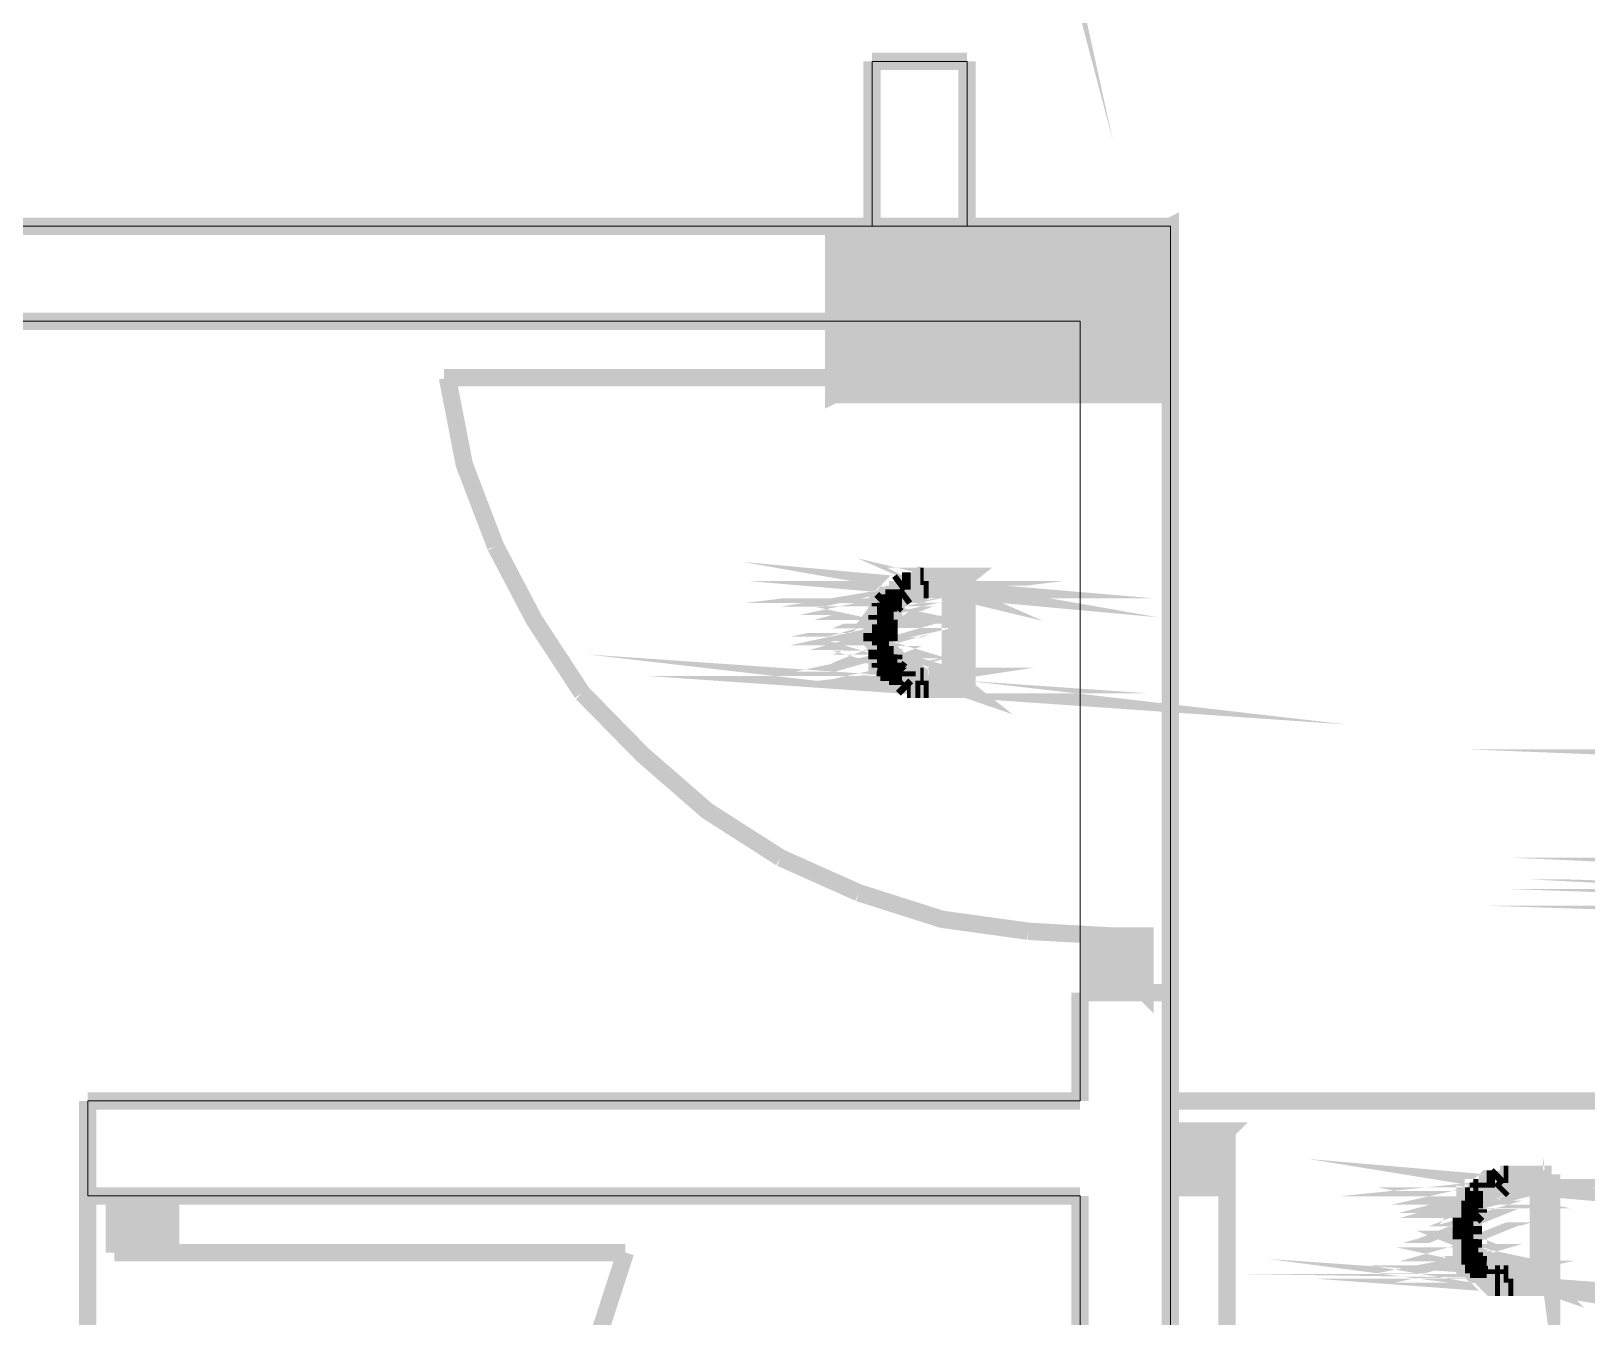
# Model space of a CAD drawing. Header units: inches. Extents: x -524 to 1067, y -71 to 1110.
# Drawn here: x 576.7 to 660, y 152.6 to 221.4 of the extents above; entities that cross this region are included whole.
import ezdxf

# ---------------------------------------------------------------- set-up
doc = ezdxf.new("R2010")
doc.units = ezdxf.units.IN
doc.header["$MEASUREMENT"] = 0
doc.layers.add('H', color=7, linetype='Continuous')
doc.layers.add('P', color=7, linetype='Continuous')
doc.layers.add('wall', color=16, linetype='Continuous', lineweight=20)

msp = doc.modelspace()

# ---------------------------------------------------------------- hatches: boundary and pattern name
at = {"layer": 'H', "linetype": 'Continuous'}
for points in [[(619.6505919015549, 201.9631974014401), (619.6505919015549, 210.9746471466925), (637.74283831193, 210.9746471466925), (637.74283831193, 201.9631974014401), (619.6505919015549, 201.9631974014401)], [(633.2973357644541, 202.864707359754), (633.2973357644541, 205.8904229688324), (636.3230513735325, 205.8904229688324), (636.3230513735325, 202.864707359754), (633.2973357644541, 202.864707359754)], [(622.4171690205912, 191.2764720656365), (624.5450245092436, 191.5319607177902), (624.2858860192018, 191.2764720656365), (622.4171690205912, 191.2764720656365)], [(622.4171690205912, 191.2764720656365), (622.676307510633, 191.5319607177902), (624.5450245092436, 191.5319607177902), (622.4171690205912, 191.2764720656365)], [(622.676307510633, 191.5319607177902), (622.8697489186923, 191.7254021258495), (625.8954645277704, 191.5319607177902), (622.676307510633, 191.5319607177902)], [(625.8954645277704, 191.5319607177902), (622.8697489186923, 191.7254021258495), (623.128887408734, 191.7254021258495), (625.8954645277704, 191.5319607177902)], [(625.8954645277704, 191.5319607177902), (623.128887408734, 191.7254021258495), (623.3843760608877, 191.9845406158912), (625.8954645277704, 191.5319607177902)], [(625.8954645277704, 191.5319607177902), (623.3843760608877, 191.9845406158912), (623.5778174689469, 191.9845406158912), (625.8954645277704, 191.5319607177902)], [(625.8954645277704, 191.5319607177902), (623.5778174689469, 191.9845406158912), (624.0267475291603, 191.9845406158912), (625.8954645277704, 191.5319607177902)], [(625.8954645277704, 191.5319607177902), (624.0267475291603, 191.9845406158912), (624.2858860192018, 192.240029268045), (625.8954645277704, 191.5319607177902)], [(625.8954645277704, 191.5319607177902), (624.2858860192018, 192.240029268045), (624.5450245092436, 192.240029268045), (625.8954645277704, 191.5319607177902)], [(625.8954645277704, 191.5319607177902), (624.5450245092436, 192.240029268045), (626.8626715680671, 192.240029268045), (626.8626715680671, 186.1885980498884), (625.8954645277704, 191.5319607177902)], [(626.8626715680671, 186.1885980498884), (625.8954645277704, 186.8966666001431), (625.8954645277704, 191.5319607177902), (626.8626715680671, 186.1885980498884)], [(622.1616803684376, 190.5647536774938), (622.1616803684376, 190.8238921675354), (623.3843760608877, 191.0830306575772), (622.8697489186923, 190.5647536774938), (622.8697489186923, 190.1158236172807), (622.676307510633, 190.1158236172807), (622.676307510633, 188.2471066186702), (622.8697489186923, 188.0573150484989), (622.8697489186923, 187.5390380684155), (621.9682389603784, 187.5390380684155), (621.9682389603784, 188.5062451087119), (621.7091004703368, 188.6996865167712), (621.7091004703368, 189.407755067026), (621.9682389603784, 189.6668935570676), (621.9682389603784, 190.3749621073224), (622.1616803684376, 190.5647536774938)], [(622.4171690205912, 191.0830306575772), (623.5121203869646, 191.2107749836539), (623.8369559589887, 191.2764720656365), (623.5121203869646, 191.2107749836539), (623.3843760608877, 191.0830306575772), (622.1616803684376, 190.8238921675354), (622.4171690205912, 191.0830306575772)], [(622.4171690205912, 191.0830306575772), (622.4171690205912, 191.2764720656365), (623.8369559589887, 191.2764720656365), (622.4171690205912, 191.0830306575772)], [(622.1616803684376, 187.3492464982441), (622.1616803684376, 187.5390380684155), (623.128887408734, 187.5390380684155), (623.128887408734, 187.3492464982441), (623.3843760608877, 187.0901080082025), (622.4171690205912, 186.8966666001431), (622.4171690205912, 187.0901080082025), (622.1616803684376, 187.3492464982441)], [(622.4171690205912, 186.8966666001431), (623.3843760608877, 187.0901080082025), (623.5778174689469, 187.0901080082025), (623.5778174689469, 186.8966666001431), (622.4171690205912, 186.8966666001431)], [(622.676307510633, 186.6411779479894), (624.5450245092436, 186.8966666001431), (624.7348160794147, 186.8966666001431), (622.676307510633, 186.6411779479894)], [(622.676307510633, 186.6411779479894), (624.0267475291603, 186.8966666001431), (624.5450245092436, 186.8966666001431), (622.676307510633, 186.6411779479894)], [(622.676307510633, 186.6411779479894), (622.676307510633, 186.8966666001431), (624.0267475291603, 186.8966666001431), (622.676307510633, 186.6411779479894)], [(626.8626715680671, 186.1885980498884), (622.676307510633, 186.6411779479894), (624.7348160794147, 186.8966666001431), (626.8626715680671, 186.1885980498884)], [(626.8626715680671, 186.1885980498884), (622.676307510633, 186.6411779479894), (622.8697489186923, 186.6411779479894), (626.8626715680671, 186.1885980498884)], [(626.8626715680671, 186.1885980498884), (623.128887408734, 186.4477365399301), (622.8697489186923, 186.6411779479894), (626.8626715680671, 186.1885980498884)], [(626.8626715680671, 186.1885980498884), (624.7348160794147, 186.8966666001431), (625.8954645277704, 186.8966666001431), (626.8626715680671, 186.1885980498884)], [(623.5778174689469, 186.1885980498884), (623.3843760608877, 186.3820394579477), (623.128887408734, 186.4477365399301), (623.3843760608877, 186.4477365399301), (626.8626715680671, 186.1885980498884), (623.5778174689469, 186.1885980498884)], [(633.2973357644541, 169.9650686381237), (633.2973357644541, 172.990784247202), (636.3230513735325, 172.990784247202), (636.3230513735325, 169.9650686381237), (633.2973357644541, 169.9650686381237)], [(637.74283831193, 159.5374817923617), (637.74283831193, 162.56319740144), (640.7685539210083, 162.56319740144), (640.7685539210083, 159.5374817923617), (637.74283831193, 159.5374817923617)], [(657.441013392986, 159.5374817923617), (654.4152977839076, 159.7272733625331), (654.6744362739494, 159.9864118525748), (657.441013392986, 159.5374817923617)], [(657.441013392986, 159.5374817923617), (654.6744362739494, 159.9864118525748), (654.8642278441207, 159.9864118525748), (657.441013392986, 159.5374817923617)], [(657.441013392986, 159.5374817923617), (654.8642278441207, 159.9864118525748), (655.1233663341625, 159.9864118525748), (655.3168077422217, 160.2455503426165), (657.441013392986, 159.5374817923617)], [(657.441013392986, 159.5374817923617), (655.3168077422217, 160.2455503426165), (655.5759462322635, 160.2455503426165), (657.441013392986, 159.5374817923617)], [(657.441013392986, 159.5374817923617), (655.5759462322635, 160.2455503426165), (656.0248762924766, 160.2455503426165), (657.441013392986, 159.5374817923617)], [(657.441013392986, 159.5374817923617), (656.0248762924766, 160.2455503426165), (658.1490819432408, 160.2455503426165), (658.1490819432408, 154.1941191244599), (657.441013392986, 159.5374817923617)], [(581.1521018598687, 156.0591862851825), (581.1521018598687, 159.0849018942608), (584.1778174689471, 159.0849018942608), (584.1778174689471, 156.0591862851825), (581.1521018598687, 156.0591862851825)], [(653.4480907436114, 158.5702747520653), (653.4480907436114, 159.0849018942608), (654.6744362739494, 159.0849018942608), (654.156159293866, 158.5702747520653), (654.156159293866, 158.1176948539643), (653.9663677236947, 157.927903283793), (653.9663677236947, 156.3183247752241), (654.156159293866, 156.3183247752241), (654.156159293866, 155.6102562249695), (653.4480907436114, 155.6102562249695), (653.4480907436114, 155.8000477951408), (653.2582991734398, 155.8000477951408), (653.2582991734398, 158.376833344006), (653.4480907436114, 158.5702747520653)], [(653.7072292336529, 159.0849018942608), (653.7072292336529, 159.2783433023201), (654.8642278441207, 159.2783433023201), (654.6744362739494, 159.0849018942608), (653.7072292336529, 159.0849018942608)], [(653.9663677236947, 159.2783433023201), (655.5759462322635, 159.5374817923617), (655.3168077422217, 159.2783433023201), (653.9663677236947, 159.2783433023201)], [(653.9663677236947, 159.2783433023201), (655.5759462322635, 159.5374817923617), (655.7657378024348, 159.5374817923617), (653.9663677236947, 159.2783433023201)], [(653.9663677236947, 159.2783433023201), (653.9663677236947, 159.5374817923617), (655.7657378024348, 159.5374817923617), (653.9663677236947, 159.2783433023201)], [(654.156159293866, 159.5374817923617), (654.156159293866, 159.7272733625331), (657.441013392986, 159.5374817923617), (654.156159293866, 159.5374817923617)], [(657.441013392986, 159.5374817923617), (654.156159293866, 159.7272733625331), (654.4152977839076, 159.7272733625331), (657.441013392986, 159.5374817923617)], [(658.1490819432408, 154.1941191244599), (657.441013392986, 154.9021876747147), (657.441013392986, 159.5374817923617), (658.1490819432408, 154.1941191244599)], [(653.4480907436114, 155.3511177349277), (653.4480907436114, 155.6102562249695), (654.4152977839076, 155.6102562249695), (654.4152977839076, 155.3511177349277), (654.6744362739494, 155.3511177349277), (653.7072292336529, 155.091979244886), (653.4480907436114, 155.3511177349277)], [(653.7072292336529, 155.091979244886), (654.6744362739494, 155.3511177349277), (654.6744362739494, 155.091979244886), (653.7072292336529, 155.091979244886)], [(653.9663677236947, 154.9021876747147), (653.7072292336529, 155.091979244886), (655.1233663341625, 155.091979244886), (655.1233663341625, 154.9021876747147), (653.9663677236947, 154.9021876747147)], [(658.1490819432408, 154.1941191244599), (654.156159293866, 154.643049184673), (653.9663677236947, 154.9021876747147), (658.1490819432408, 154.1941191244599)], [(658.1490819432408, 154.1941191244599), (653.9663677236947, 154.9021876747147), (656.0248762924766, 154.9021876747147), (658.1490819432408, 154.1941191244599)], [(658.1490819432408, 154.1941191244599), (656.0248762924766, 154.9021876747147), (657.441013392986, 154.9021876747147), (658.1490819432408, 154.1941191244599)], [(658.1490819432408, 154.1941191244599), (654.4152977839076, 154.4496077766136), (654.156159293866, 154.643049184673), (658.1490819432408, 154.1941191244599)], [(654.8642278441207, 154.1941191244599), (654.6744362739494, 154.3839106946313), (654.4152977839076, 154.4496077766136), (654.6744362739494, 154.4496077766136), (658.1490819432408, 154.1941191244599), (654.8642278441207, 154.1941191244599)]]:
    msp.add_hatch(color=256, dxfattribs=at).paths.add_polyline_path(points)

# ---------------------------------------------------------------- linework, layer by layer
at = {"layer": 'P', "const_width": 0.927058823529412}
for points in [[(629.1146215449082, 238.1440403843026), (629.3701101970619, 237.1768333440061), (629.1146215449082, 238.3374817923618)], [(621.7091004703368, 219.7963053217736), (626.7969744860845, 219.7963053217736)], [(621.7091004703368, 219.7963053217736), (621.7091004703368, 210.9746471466925)], [(626.7969744860845, 219.7963053217736), (626.7969744860845, 210.9746471466925)], [(619.6505919015549, 201.9631974014401), (637.6771412299477, 210.9746471466925), (637.6771412299477, 201.9631974014401)], [(444.8598554494934, 210.9746471466925), (621.7091004703368, 210.9746471466925)], [(619.6505919015549, 210.9746471466925), (619.6505919015549, 201.9631974014401), (637.6771412299477, 210.9746471466925)], [(637.6771412299477, 210.9746471466925), (619.6505919015549, 210.9746471466925)], [(626.7969744860845, 210.9746471466925), (637.6771412299477, 210.9746471466925)], [(637.6771412299477, 210.9746471466925), (637.6771412299477, 94.19078424720196)], [(550.7635516051212, 205.8904229688324), (637.6771412299477, 205.8904229688324)], [(637.6771412299477, 205.8904229688324), (622.6106104286505, 205.8904229688324)], [(636.3230513735325, 205.8904229688324), (633.2973357644541, 205.8904229688324)], [(633.2973357644541, 205.8904229688324), (636.3230513735325, 202.8647073597541), (636.3230513735325, 205.8904229688324)], [(633.2973357644541, 205.8904229688324), (636.3230513735325, 202.8647073597541)], [(633.2973357644541, 202.8647073597541), (633.2973357644541, 205.8904229688324)], [(634.6514256208691, 202.8647073597541), (598.791768372143, 202.8647073597541)], [(598.9852097802025, 202.8647073597541), (599.8867197385161, 198.229413242107), (601.5583454911796, 193.8496077766137)], [(636.3230513735325, 202.8647073597541), (633.2973357644541, 202.8647073597541)], [(637.6771412299477, 201.9631974014401), (619.6505919015549, 201.9631974014401)], [(601.5583454911796, 193.8496077766137), (603.6205038978494, 189.9223822092214), (606.1936396088265, 185.9951566418291)], [(624.2858860192018, 192.240029268045), (624.0267475291603, 191.9845406158912), (625.8954645277704, 191.5319607177902), (624.2858860192018, 192.240029268045)], [(623.0631903267517, 191.7910992078319), (625.8954645277704, 191.5319607177902), (623.3186789789054, 191.9845406158912)], [(623.3186789789054, 191.9845406158912), (623.0631903267517, 191.7910992078319)], [(623.3186789789054, 191.9845406158912), (625.8954645277704, 191.5319607177902)], [(623.5778174689469, 191.9845406158912), (623.3186789789054, 191.9845406158912)], [(625.8954645277704, 191.5319607177902), (623.5778174689469, 191.9845406158912)], [(625.8954645277704, 191.5319607177902), (623.5778174689469, 191.9845406158912)], [(623.5778174689469, 191.9845406158912), (623.5778174689469, 191.9845406158912)], [(623.5778174689469, 191.9845406158912), (625.8954645277704, 191.5319607177902)], [(623.5778174689469, 191.9845406158912), (625.8954645277704, 191.5319607177902), (623.7712588770062, 191.9845406158912)], [(623.7712588770062, 191.9845406158912), (623.5778174689469, 191.9845406158912)], [(625.8954645277704, 191.5319607177902), (623.7712588770062, 191.9845406158912)], [(623.7712588770062, 191.9845406158912), (624.0267475291603, 191.9845406158912), (625.8954645277704, 191.5319607177902)], [(624.0267475291603, 191.9845406158912), (625.8954645277704, 191.5319607177902), (624.0267475291603, 191.9845406158912), (624.0267475291603, 191.9845406158912)], [(624.2858860192018, 192.240029268045), (625.8954645277704, 191.5319607177902)], [(624.4793274272611, 192.240029268045), (624.2858860192018, 192.240029268045)], [(625.8954645277704, 191.5319607177902), (624.4793274272611, 192.240029268045)], [(625.8954645277704, 191.5319607177902), (624.4793274272611, 192.240029268045)], [(624.4793274272611, 192.240029268045), (624.4793274272611, 192.240029268045)], [(624.4793274272611, 192.240029268045), (625.8954645277704, 191.5319607177902)], [(624.4793274272611, 192.240029268045), (626.7969744860845, 192.240029268045), (625.8954645277704, 191.5319607177902), (624.4793274272611, 192.240029268045)], [(626.7969744860845, 192.240029268045), (625.8954645277704, 191.5319607177902), (626.7969744860845, 186.1885980498884)], [(626.7969744860845, 186.1885980498884), (626.7969744860845, 192.240029268045)], [(624.4793274272611, 191.5319607177902), (624.2858860192018, 191.2764720656365), (622.4171690205912, 191.2764720656365), (624.4793274272611, 191.5319607177902)], [(622.8697489186923, 191.7910992078319), (622.6106104286505, 191.5319607177902), (625.8954645277704, 191.5319607177902), (622.8697489186923, 191.7910992078319)], [(623.5778174689469, 191.2764720656365), (622.4171690205912, 191.0830306575772), (623.3186789789054, 191.0830306575772)], [(622.6106104286505, 191.5319607177902), (624.4793274272611, 191.5319607177902), (622.4171690205912, 191.2764720656365), (622.6106104286505, 191.5319607177902)], [(622.4171690205912, 191.0830306575772), (623.3186789789054, 191.0830306575772), (622.1616803684376, 190.8238921675354)], [(623.3186789789054, 191.0830306575772), (622.1616803684376, 190.8238921675354), (623.3186789789054, 191.0830306575772), (622.1616803684376, 190.8238921675354)], [(622.1616803684376, 190.8238921675354), (623.0631903267517, 190.8238921675354), (623.3186789789054, 191.0830306575772)], [(622.1616803684376, 190.8238921675354), (622.4171690205912, 191.0830306575772)], [(623.7712588770062, 191.2764720656365), (622.4171690205912, 191.0830306575772), (623.7712588770062, 191.2764720656365)], [(624.0267475291603, 191.2764720656365), (622.4171690205912, 191.2764720656365), (624.0267475291603, 191.2764720656365)], [(623.7712588770062, 191.2764720656365), (622.4171690205912, 191.2764720656365), (623.7712588770062, 191.2764720656365), (623.7712588770062, 191.2764720656365), (622.4171690205912, 191.2764720656365)], [(623.7712588770062, 191.2764720656365), (622.4171690205912, 191.0830306575772), (622.4171690205912, 191.2764720656365)], [(624.2858860192018, 191.2764720656365), (622.4171690205912, 191.2764720656365)], [(622.4171690205912, 191.2764720656365), (624.2858860192018, 191.2764720656365)], [(624.0267475291603, 191.2764720656365), (622.4171690205912, 191.2764720656365), (624.0267475291603, 191.2764720656365), (624.0267475291603, 191.2764720656365)], [(622.4171690205912, 191.0830306575772), (623.3186789789054, 191.0830306575772)], [(623.3186789789054, 191.0830306575772), (622.4171690205912, 191.0830306575772), (622.4171690205912, 191.0830306575772), (623.3186789789054, 191.0830306575772)], [(622.4171690205912, 191.0830306575772), (623.3186789789054, 191.0830306575772)], [(624.7348160794147, 191.5319607177902), (622.6106104286505, 191.5319607177902)], [(622.6106104286505, 191.5319607177902), (625.8954645277704, 191.5319607177902)], [(624.7348160794147, 191.5319607177902), (622.6106104286505, 191.5319607177902)], [(622.6106104286505, 191.5319607177902), (624.4793274272611, 191.5319607177902)], [(622.6106104286505, 191.5319607177902), (625.8954645277704, 191.5319607177902), (622.6106104286505, 191.5319607177902), (622.6106104286505, 191.5319607177902)], [(622.8697489186923, 191.7910992078319), (625.8954645277704, 191.5319607177902), (622.8697489186923, 191.7910992078319), (622.8697489186923, 191.7910992078319)], [(623.0631903267517, 191.7910992078319), (625.8954645277704, 191.5319607177902), (623.0631903267517, 191.7910992078319)], [(623.0631903267517, 191.7910992078319), (625.8954645277704, 191.5319607177902), (623.0631903267517, 191.7910992078319), (623.0631903267517, 191.7910992078319)], [(623.3186789789054, 191.0830306575772), (623.5778174689469, 191.2764720656365)], [(623.3186789789054, 191.0830306575772), (623.3186789789054, 191.0830306575772)], [(624.4793274272611, 191.5319607177902), (624.7348160794147, 191.5319607177902)], [(625.8954645277704, 191.5319607177902), (624.7348160794147, 191.5319607177902)], [(625.8954645277704, 191.5319607177902), (625.8954645277704, 186.8966666001431)], [(626.7969744860845, 186.1885980498884), (625.8954645277704, 191.5319607177902)], [(623.0631903267517, 190.8238921675354), (622.1616803684376, 190.6304507594761), (622.8697489186923, 190.6304507594761)], [(621.9682389603784, 190.3749621073224), (622.8697489186923, 190.1815206992631), (621.9682389603784, 190.1815206992631), (621.9682389603784, 190.3749621073224)], [(622.8697489186923, 190.6304507594761), (621.9682389603784, 190.3749621073224), (622.8697489186923, 190.3749621073224), (622.8697489186923, 190.6304507594761)], [(622.1616803684376, 190.6304507594761), (622.8697489186923, 190.6304507594761), (621.9682389603784, 190.3749621073224), (622.1616803684376, 190.6304507594761)], [(621.9682389603784, 190.3749621073224), (622.8697489186923, 190.3749621073224), (621.9682389603784, 190.3749621073224), (621.9682389603784, 190.3749621073224), (622.8697489186923, 190.3749621073224), (621.9682389603784, 190.3749621073224)], [(622.8697489186923, 190.3749621073224), (622.8697489186923, 190.3749621073224), (621.9682389603784, 190.3749621073224), (622.8697489186923, 190.3749621073224)], [(621.9682389603784, 190.3749621073224), (621.9682389603784, 190.3749621073224), (622.8697489186923, 190.3749621073224)], [(621.9682389603784, 190.3749621073224), (622.8697489186923, 190.1815206992631), (622.8697489186923, 190.3749621073224)], [(622.1616803684376, 190.8238921675354), (623.0631903267517, 190.8238921675354), (622.1616803684376, 190.8238921675354), (622.1616803684376, 190.8238921675354), (623.0631903267517, 190.8238921675354), (622.1616803684376, 190.8238921675354)], [(623.0631903267517, 190.8238921675354), (623.0631903267517, 190.8238921675354), (622.1616803684376, 190.8238921675354)], [(623.0631903267517, 190.8238921675354), (622.1616803684376, 190.6304507594761)], [(622.1616803684376, 190.6304507594761), (622.1616803684376, 190.8238921675354)], [(622.8697489186923, 190.6304507594761), (623.0631903267517, 190.8238921675354)], [(622.6106104286505, 189.6668935570676), (621.7091004703368, 189.4734521490083), (622.6106104286505, 189.4734521490083)], [(621.9682389603784, 189.6668935570676), (622.6106104286505, 189.6668935570676), (621.7091004703368, 189.4734521490083), (621.9682389603784, 189.6668935570676)], [(621.7091004703368, 189.4734521490083), (622.6106104286505, 189.4734521490083), (621.7091004703368, 189.2143136589667), (621.7091004703368, 189.4734521490083)], [(622.6106104286505, 190.1815206992631), (621.9682389603784, 189.9223822092214), (622.6106104286505, 189.9223822092214), (622.6106104286505, 190.1815206992631)], [(621.9682389603784, 190.1815206992631), (622.6106104286505, 190.1815206992631), (621.9682389603784, 189.9223822092214)], [(622.6106104286505, 189.4734521490083), (621.7091004703368, 189.2143136589667)], [(622.8697489186923, 190.1815206992631), (621.9682389603784, 190.1815206992631), (622.6106104286505, 190.1815206992631)], [(621.9682389603784, 189.9223822092214), (621.9682389603784, 190.1815206992631)], [(621.9682389603784, 189.9223822092214), (622.6106104286505, 189.9223822092214), (621.9682389603784, 189.9223822092214), (621.9682389603784, 189.9223822092214), (622.6106104286505, 189.9223822092214), (621.9682389603784, 189.9223822092214)], [(622.6106104286505, 189.9223822092214), (622.6106104286505, 189.9223822092214), (621.9682389603784, 189.9223822092214)], [(622.6106104286505, 189.9223822092214), (621.9682389603784, 189.6668935570676), (621.9682389603784, 189.9223822092214)], [(622.6106104286505, 189.9223822092214), (621.9682389603784, 189.6668935570676)], [(621.9682389603784, 189.6668935570676), (622.6106104286505, 189.6668935570676)], [(622.6106104286505, 190.1815206992631), (622.8697489186923, 190.1815206992631)], [(622.6106104286505, 189.6668935570676), (622.6106104286505, 189.9223822092214)], [(622.6106104286505, 189.4734521490083), (622.6106104286505, 189.6668935570676)], [(622.6106104286505, 189.2143136589667), (622.6106104286505, 189.4734521490083)], [(622.6106104286505, 189.2143136589667), (621.7091004703368, 189.0208722509074), (622.6106104286505, 189.0208722509074)], [(622.6106104286505, 189.0208722509074), (621.7091004703368, 188.7653835987536), (622.6106104286505, 188.7653835987536)], [(622.6106104286505, 188.7653835987536), (621.9682389603784, 188.5062451087119), (622.6106104286505, 188.5062451087119), (622.6106104286505, 188.7653835987536)], [(621.7091004703368, 188.7653835987536), (622.6106104286505, 188.7653835987536), (621.9682389603784, 188.5062451087119), (621.7091004703368, 188.7653835987536)], [(621.7091004703368, 189.2143136589667), (622.6106104286505, 189.2143136589667)], [(621.7091004703368, 189.2143136589667), (622.6106104286505, 189.2143136589667)], [(622.6106104286505, 189.2143136589667), (621.7091004703368, 189.0208722509074)], [(621.7091004703368, 189.0208722509074), (621.7091004703368, 189.2143136589667)], [(621.7091004703368, 189.0208722509074), (622.6106104286505, 189.0208722509074), (621.7091004703368, 189.0208722509074), (621.7091004703368, 189.0208722509074), (622.6106104286505, 189.0208722509074), (621.7091004703368, 189.0208722509074)], [(622.6106104286505, 189.0208722509074), (622.6106104286505, 189.0208722509074), (621.7091004703368, 189.0208722509074)], [(622.6106104286505, 189.0208722509074), (621.7091004703368, 188.7653835987536)], [(621.7091004703368, 188.7653835987536), (621.7091004703368, 189.0208722509074)], [(622.6106104286505, 189.0208722509074), (622.6106104286505, 189.2143136589667)], [(622.6106104286505, 188.7653835987536), (622.6106104286505, 189.0208722509074)], [(622.8697489186923, 187.7981765584571), (621.9682389603784, 187.6047351503978), (622.8697489186923, 187.6047351503978), (622.8697489186923, 187.7981765584571)], [(621.9682389603784, 188.5062451087119), (622.6106104286505, 188.3128037006526), (621.9682389603784, 188.3128037006526), (621.9682389603784, 188.5062451087119)], [(622.6106104286505, 188.3128037006526), (621.9682389603784, 188.0573150484989), (622.8697489186923, 188.0573150484989), (622.6106104286505, 188.3128037006526)], [(621.9682389603784, 188.0573150484989), (622.8697489186923, 187.7981765584571), (621.9682389603784, 187.7981765584571)], [(621.9682389603784, 188.5062451087119), (622.6106104286505, 188.5062451087119)], [(622.6106104286505, 188.5062451087119), (621.9682389603784, 188.5062451087119)], [(621.9682389603784, 188.5062451087119), (621.9682389603784, 188.5062451087119)], [(622.6106104286505, 188.5062451087119), (621.9682389603784, 188.5062451087119)], [(621.9682389603784, 188.5062451087119), (622.6106104286505, 188.3128037006526), (622.6106104286505, 188.5062451087119)], [(622.6106104286505, 188.3128037006526), (621.9682389603784, 188.3128037006526), (622.6106104286505, 188.3128037006526), (622.6106104286505, 188.3128037006526), (621.9682389603784, 188.3128037006526)], [(622.6106104286505, 188.3128037006526), (621.9682389603784, 188.0573150484989)], [(621.9682389603784, 188.0573150484989), (621.9682389603784, 188.3128037006526)], [(621.9682389603784, 188.0573150484989), (622.8697489186923, 188.0573150484989), (621.9682389603784, 188.0573150484989), (621.9682389603784, 188.0573150484989), (622.8697489186923, 188.0573150484989)], [(621.9682389603784, 188.0573150484989), (622.8697489186923, 187.7981765584571)], [(621.9682389603784, 187.7981765584571), (621.9682389603784, 188.0573150484989)], [(622.8697489186923, 187.7981765584571), (621.9682389603784, 187.7981765584571), (622.8697489186923, 187.7981765584571), (622.8697489186923, 187.7981765584571), (621.9682389603784, 187.7981765584571)], [(622.8697489186923, 187.7981765584571), (621.9682389603784, 187.6047351503978), (621.9682389603784, 187.7981765584571)], [(622.8697489186923, 187.7981765584571), (622.8697489186923, 188.0573150484989)], [(622.8697489186923, 186.6411779479894), (623.0631903267517, 186.4477365399301), (626.7969744860845, 186.1885980498884), (622.8697489186923, 186.6411779479894)], [(622.6106104286505, 186.6411779479894), (624.2858860192018, 186.8966666001431), (624.0267475291603, 186.8966666001431)], [(623.5778174689469, 187.1558050901848), (622.4171690205912, 186.8966666001431), (623.5778174689469, 186.8966666001431)], [(624.7348160794147, 186.8966666001431), (622.6106104286505, 186.6411779479894), (626.7969744860845, 186.1885980498884)], [(622.1616803684376, 187.6047351503978), (623.0631903267517, 187.6047351503978), (622.1616803684376, 187.3492464982441)], [(621.9682389603784, 187.6047351503978), (622.8697489186923, 187.6047351503978), (622.1616803684376, 187.6047351503978), (621.9682389603784, 187.6047351503978)], [(622.8697489186923, 187.6047351503978), (622.1616803684376, 187.6047351503978), (622.8697489186923, 187.6047351503978), (622.1616803684376, 187.6047351503978), (623.0631903267517, 187.6047351503978), (622.8697489186923, 187.6047351503978)], [(622.1616803684376, 187.3492464982441), (622.1616803684376, 187.6047351503978)], [(623.0631903267517, 187.6047351503978), (622.1616803684376, 187.3492464982441)], [(622.1616803684376, 187.3492464982441), (623.0631903267517, 187.3492464982441), (623.0631903267517, 187.6047351503978)], [(622.1616803684376, 187.3492464982441), (623.0631903267517, 187.3492464982441)], [(623.0631903267517, 187.3492464982441), (622.1616803684376, 187.3492464982441), (622.1616803684376, 187.3492464982441), (623.0631903267517, 187.3492464982441)], [(622.1616803684376, 187.3492464982441), (623.3186789789054, 187.1558050901848)], [(622.1616803684376, 187.3492464982441), (623.3186789789054, 187.1558050901848)], [(623.3186789789054, 187.1558050901848), (622.4171690205912, 187.1558050901848), (622.1616803684376, 187.3492464982441)], [(623.3186789789054, 187.1558050901848), (622.4171690205912, 186.8966666001431), (623.3186789789054, 187.1558050901848)], [(623.3186789789054, 187.1558050901848), (622.4171690205912, 187.1558050901848)], [(622.4171690205912, 187.1558050901848), (623.3186789789054, 187.1558050901848)], [(622.4171690205912, 187.1558050901848), (623.3186789789054, 187.1558050901848)], [(623.3186789789054, 187.1558050901848), (622.4171690205912, 186.8966666001431)], [(622.4171690205912, 186.8966666001431), (622.4171690205912, 187.1558050901848)], [(622.4171690205912, 186.8966666001431), (623.5778174689469, 186.8966666001431), (622.6106104286505, 186.8966666001431), (622.4171690205912, 186.8966666001431)], [(624.4793274272611, 186.8966666001431), (622.6106104286505, 186.6411779479894), (624.4793274272611, 186.8966666001431)], [(624.7348160794147, 186.8966666001431), (622.6106104286505, 186.6411779479894), (624.7348160794147, 186.8966666001431)], [(624.4793274272611, 186.8966666001431), (622.6106104286505, 186.6411779479894)], [(622.6106104286505, 186.6411779479894), (624.2858860192018, 186.8966666001431)], [(624.0267475291603, 186.8966666001431), (622.6106104286505, 186.6411779479894)], [(623.7712588770062, 186.8966666001431), (622.6106104286505, 186.8966666001431), (623.7712588770062, 186.8966666001431)], [(624.0267475291603, 186.8966666001431), (622.6106104286505, 186.8966666001431), (624.0267475291603, 186.8966666001431), (624.0267475291603, 186.8966666001431), (622.6106104286505, 186.8966666001431)], [(624.0267475291603, 186.8966666001431), (622.6106104286505, 186.6411779479894)], [(622.6106104286505, 186.6411779479894), (622.6106104286505, 186.8966666001431)], [(623.5778174689469, 186.8966666001431), (622.6106104286505, 186.8966666001431), (623.5778174689469, 186.8966666001431)], [(623.7712588770062, 186.8966666001431), (622.6106104286505, 186.8966666001431), (623.7712588770062, 186.8966666001431), (623.7712588770062, 186.8966666001431)], [(623.3186789789054, 187.1558050901848), (623.0631903267517, 187.3492464982441)], [(623.3186789789054, 187.1558050901848), (623.3186789789054, 187.1558050901848)], [(623.5778174689469, 186.8966666001431), (623.5778174689469, 187.1558050901848)], [(624.2858860192018, 186.8966666001431), (624.4793274272611, 186.8966666001431)], [(624.7348160794147, 186.8966666001431), (626.7969744860845, 186.1885980498884), (625.8954645277704, 186.8966666001431)], [(624.7348160794147, 186.8966666001431), (624.7348160794147, 186.8966666001431)], [(626.7969744860845, 186.1885980498884), (624.7348160794147, 186.8966666001431)], [(624.7348160794147, 186.8966666001431), (625.8954645277704, 186.8966666001431), (624.7348160794147, 186.8966666001431), (624.7348160794147, 186.8966666001431), (625.8954645277704, 186.8966666001431)], [(625.8954645277704, 186.8966666001431), (626.7969744860845, 186.1885980498884)], [(623.3186789789054, 186.4477365399301), (623.0631903267517, 186.4477365399301), (626.7969744860845, 186.1885980498884)], [(622.6106104286505, 186.6411779479894), (626.7969744860845, 186.1885980498884), (622.6106104286505, 186.6411779479894)], [(622.8697489186923, 186.6411779479894), (626.7969744860845, 186.1885980498884), (622.8697489186923, 186.6411779479894), (622.8697489186923, 186.6411779479894)], [(623.0631903267517, 186.4477365399301), (626.7969744860845, 186.1885980498884), (623.0631903267517, 186.4477365399301), (623.0631903267517, 186.4477365399301)], [(626.7969744860845, 186.1885980498884), (623.3186789789054, 186.4477365399301)], [(623.3186789789054, 186.4477365399301), (623.5778174689469, 186.1885980498884)], [(626.7969744860845, 186.1885980498884), (623.3186789789054, 186.4477365399301)], [(623.7712588770062, 186.1885980498884), (626.7969744860845, 186.1885980498884), (623.5778174689469, 186.1885980498884)], [(623.5778174689469, 186.1885980498884), (623.7712588770062, 186.1885980498884)], [(626.7969744860845, 186.1885980498884), (623.5778174689469, 186.1885980498884), (623.5778174689469, 186.1885980498884), (626.7969744860845, 186.1885980498884)], [(623.5778174689469, 186.1885980498884), (626.7969744860845, 186.1885980498884)], [(624.0267475291603, 186.1885980498884), (626.7969744860845, 186.1885980498884), (623.7712588770062, 186.1885980498884), (624.0267475291603, 186.1885980498884)], [(626.7969744860845, 186.1885980498884), (623.7712588770062, 186.1885980498884), (623.7712588770062, 186.1885980498884), (626.7969744860845, 186.1885980498884)], [(624.2858860192018, 186.1885980498884), (626.7969744860845, 186.1885980498884), (624.0267475291603, 186.1885980498884)], [(624.0267475291603, 186.1885980498884), (624.2858860192018, 186.1885980498884)], [(626.7969744860845, 186.1885980498884), (624.0267475291603, 186.1885980498884), (624.0267475291603, 186.1885980498884), (626.7969744860845, 186.1885980498884)], [(624.2858860192018, 186.1885980498884), (626.7969744860845, 186.1885980498884), (624.2858860192018, 186.1885980498884)], [(624.4793274272611, 186.1885980498884), (626.7969744860845, 186.1885980498884), (624.7348160794147, 186.1885980498884)], [(624.7348160794147, 186.1885980498884), (624.4793274272611, 186.1885980498884)], [(606.1936396088265, 185.9951566418291), (609.4127966259641, 182.7139523805971), (612.8910921331433, 179.6882367715188), (616.8183177005358, 177.177148304636)], [(682.675992550003, 182.5205109725378), (676.8836998218883, 182.5205109725378), (683.3877109381458, 182.261372482496)], [(616.8183177005358, 177.177148304636), (621.0010319200819, 175.3084313060255)], [(683.128572448104, 176.724568406535), (676.8836998218883, 176.724568406535), (682.675992550003, 176.4690797543812), (683.128572448104, 176.724568406535)], [(621.0010319200819, 175.3084313060255), (625.4465344675577, 173.892294205516), (630.0818285852047, 173.2499227372436)], [(678.2341398404153, 175.5675697960671), (675.0149828232777, 175.5675697960671), (680.1028568390259, 175.3084313060255)], [(681.7124353475945, 175.7610112041265), (687.7638665657512, 175.5675697960671), (681.9679239997486, 175.5675697960671)], [(675.4675627213787, 174.4069213477115), (683.3877109381458, 174.1514326955577), (675.4675627213787, 174.1514326955577)], [(688.023005055793, 175.0529426538718), (682.4205038978494, 175.0529426538718), (688.023005055793, 174.8595012458125), (688.023005055793, 175.0529426538718)], [(630.0818285852047, 173.2499227372436), (634.6514256208691, 172.990784247202)], [(636.3230513735325, 169.9650686381237), (633.2973357644541, 172.990784247202), (636.3230513735325, 172.990784247202), (636.3230513735325, 169.9650686381237)], [(636.3230513735325, 169.9650686381237), (633.2973357644541, 172.990784247202)], [(633.2973357644541, 172.990784247202), (633.2973357644541, 169.9650686381237)], [(632.8484057042413, 164.1727759100088), (632.8484057042413, 169.9650686381237)], [(632.8484057042413, 169.9650686381237), (637.6771412299477, 169.9650686381237)], [(633.2973357644541, 169.9650686381237), (636.3230513735325, 169.9650686381237)], [(632.8484057042413, 164.1727759100088), (579.7359647593594, 164.1727759100088)], [(579.7359647593594, 164.1727759100088), (579.7359647593594, 46.22826456216255)], [(637.6771412299477, 164.1727759100088), (757.7422083906702, 164.1727759100088)], [(637.6771412299477, 162.56319740144), (637.6771412299477, 159.5374817923617), (640.7028568390258, 162.56319740144), (637.6771412299477, 162.56319740144)], [(637.6771412299477, 159.5374817923617), (640.7028568390258, 162.56319740144)], [(640.7028568390258, 162.56319740144), (640.7028568390258, 159.5374817923617), (637.6771412299477, 159.5374817923617)], [(640.7028568390258, 161.2091075450251), (640.7028568390258, 125.2217059702219)], [(654.4152977839076, 159.7929704445156), (657.3753163110034, 159.5374817923617), (654.6087391919668, 159.9864118525749), (654.4152977839076, 159.7929704445156)], [(657.3753163110034, 159.5374817923617), (658.0833848612583, 154.1941191244599), (658.0833848612583, 160.2455503426165)], [(653.9006706417122, 159.5374817923617), (655.7657378024348, 159.5374817923617), (653.9006706417122, 159.3440403843024), (653.9006706417122, 159.5374817923617)], [(653.9006706417122, 159.3440403843024), (655.510249150281, 159.5374817923617)], [(653.9006706417122, 159.3440403843024), (655.510249150281, 159.5374817923617)], [(655.510249150281, 159.5374817923617), (653.9006706417122, 159.3440403843024)], [(655.7657378024348, 159.5374817923617), (653.9006706417122, 159.3440403843024), (655.7657378024348, 159.5374817923617)], [(657.3753163110034, 159.5374817923617), (656.0248762924766, 159.5374817923617), (653.9006706417122, 159.5374817923617)], [(653.9006706417122, 159.5374817923617), (657.3753163110034, 159.5374817923617)], [(656.0248762924766, 159.5374817923617), (653.9006706417122, 159.5374817923617)], [(653.9006706417122, 159.5374817923617), (655.7657378024348, 159.5374817923617), (656.0248762924766, 159.5374817923617)], [(653.9006706417122, 159.5374817923617), (657.3753163110034, 159.5374817923617)], [(654.156159293866, 159.5374817923617), (653.9006706417122, 159.5374817923617)], [(654.156159293866, 159.5374817923617), (654.156159293866, 159.7929704445156)], [(654.156159293866, 159.7929704445156), (657.3753163110034, 159.5374817923617)], [(654.156159293866, 159.7929704445156), (657.3753163110034, 159.5374817923617), (654.156159293866, 159.7929704445156)], [(654.156159293866, 159.7929704445156), (654.156159293866, 159.7929704445156)], [(657.3753163110034, 159.5374817923617), (654.156159293866, 159.5374817923617)], [(657.3753163110034, 159.5374817923617), (654.156159293866, 159.5374817923617)], [(654.4152977839076, 159.7929704445156), (657.3753163110034, 159.5374817923617), (654.4152977839076, 159.7929704445156)], [(657.3753163110034, 159.5374817923617), (654.6087391919668, 159.9864118525749), (654.6087391919668, 159.9864118525749), (657.3753163110034, 159.5374817923617)], [(654.6087391919668, 159.9864118525749), (657.3753163110034, 159.5374817923617)], [(654.8642278441207, 159.9864118525749), (654.6087391919668, 159.9864118525749)], [(657.3753163110034, 159.5374817923617), (654.8642278441207, 159.9864118525749)], [(657.3753163110034, 159.5374817923617), (654.8642278441207, 159.9864118525749)], [(654.8642278441207, 159.9864118525749), (654.8642278441207, 159.9864118525749)], [(654.8642278441207, 159.9864118525749), (657.3753163110034, 159.5374817923617)], [(654.8642278441207, 159.9864118525749), (657.3753163110034, 159.5374817923617), (655.05766925218, 159.9864118525749)], [(655.05766925218, 159.9864118525749), (654.8642278441207, 159.9864118525749)], [(655.05766925218, 159.9864118525749), (655.3168077422217, 160.2455503426165)], [(657.3753163110034, 159.5374817923617), (655.05766925218, 159.9864118525749)], [(655.3168077422217, 160.2455503426165), (657.3753163110034, 159.5374817923617)], [(655.3168077422217, 160.2455503426165), (657.3753163110034, 159.5374817923617)], [(657.3753163110034, 159.5374817923617), (655.510249150281, 160.2455503426165), (655.3168077422217, 160.2455503426165)], [(655.510249150281, 159.5374817923617), (655.3168077422217, 159.3440403843024)], [(657.3753163110034, 159.5374817923617), (655.510249150281, 160.2455503426165), (655.510249150281, 160.2455503426165), (657.3753163110034, 159.5374817923617)], [(655.510249150281, 160.2455503426165), (657.3753163110034, 159.5374817923617)], [(655.7657378024348, 160.2455503426165), (655.510249150281, 160.2455503426165)], [(655.510249150281, 159.5374817923617), (655.510249150281, 159.5374817923617)], [(657.3753163110034, 159.5374817923617), (655.7657378024348, 160.2455503426165)], [(657.3753163110034, 159.5374817923617), (655.7657378024348, 160.2455503426165)], [(655.7657378024348, 160.2455503426165), (656.0248762924766, 160.2455503426165), (657.3753163110034, 159.5374817923617)], [(656.0248762924766, 160.2455503426165), (658.0833848612583, 160.2455503426165)], [(657.3753163110034, 159.5374817923617), (656.0248762924766, 160.2455503426165)], [(658.0833848612583, 160.2455503426165), (657.3753163110034, 159.5374817923617)], [(658.0833848612583, 160.2455503426165), (657.3753163110034, 159.5374817923617)], [(657.3753163110034, 159.5374817923617), (657.3753163110034, 154.9021876747147)], [(658.0833848612583, 154.1941191244599), (657.3753163110034, 159.5374817923617)], [(632.8484057042413, 159.0849018942608), (579.7359647593594, 159.0849018942608)], [(579.7359647593594, 159.0849018942608), (585.7873959775159, 159.0849018942608)], [(584.1778174689471, 159.0849018942608), (581.1521018598687, 159.0849018942608)], [(581.1521018598687, 159.0849018942608), (584.1778174689471, 156.0591862851825)], [(581.1521018598687, 159.0849018942608), (584.1778174689471, 156.0591862851825), (581.1521018598687, 156.0591862851825)], [(581.1521018598687, 156.0591862851825), (581.1521018598687, 159.0849018942608)], [(584.1778174689471, 156.0591862851825), (584.1778174689471, 159.0849018942608)], [(632.8484057042413, 159.0849018942608), (632.8484057042413, 46.22826456216255)], [(654.6087391919668, 159.0849018942608), (653.4480907436114, 159.0849018942608), (654.4152977839076, 158.8914604862016), (654.6087391919668, 159.0849018942608)], [(654.8642278441207, 159.3440403843024), (653.7072292336529, 159.0849018942608), (654.6087391919668, 159.0849018942608), (654.8642278441207, 159.3440403843024)], [(653.4480907436114, 159.0849018942608), (654.4152977839076, 158.8914604862016), (653.4480907436114, 158.8914604862016), (653.4480907436114, 159.0849018942608)], [(654.4152977839076, 158.8914604862016), (653.4480907436114, 158.6359718340477), (654.156159293866, 158.6359718340477), (654.4152977839076, 158.8914604862016)], [(654.156159293866, 158.6359718340477), (653.2582991734398, 158.3768333440061), (654.156159293866, 158.3768333440061), (654.156159293866, 158.6359718340477)], [(654.156159293866, 158.6359718340477), (653.2582991734398, 158.3768333440061), (653.4480907436114, 158.6359718340477)], [(654.6087391919668, 159.0849018942608), (653.4480907436114, 159.0849018942608)], [(653.4480907436114, 159.0849018942608), (654.6087391919668, 159.0849018942608)], [(653.7072292336529, 159.0849018942608), (654.6087391919668, 159.0849018942608), (653.4480907436114, 159.0849018942608)], [(653.4480907436114, 159.0849018942608), (653.7072292336529, 159.0849018942608)], [(654.4152977839076, 158.8914604862016), (653.4480907436114, 158.8914604862016), (654.4152977839076, 158.8914604862016), (654.4152977839076, 158.8914604862016), (653.4480907436114, 158.8914604862016)], [(654.4152977839076, 158.8914604862016), (653.4480907436114, 158.6359718340477), (653.4480907436114, 158.8914604862016)], [(653.4480907436114, 158.6359718340477), (654.156159293866, 158.6359718340477), (653.4480907436114, 158.6359718340477), (653.4480907436114, 158.6359718340477), (654.156159293866, 158.6359718340477), (653.4480907436114, 158.6359718340477)], [(654.156159293866, 158.6359718340477), (654.156159293866, 158.6359718340477), (653.4480907436114, 158.6359718340477)], [(655.05766925218, 159.3440403843024), (653.7072292336529, 159.3440403843024), (655.05766925218, 159.3440403843024)], [(654.8642278441207, 159.3440403843024), (653.7072292336529, 159.3440403843024)], [(653.7072292336529, 159.3440403843024), (654.8642278441207, 159.3440403843024)], [(653.7072292336529, 159.3440403843024), (654.8642278441207, 159.3440403843024)], [(654.8642278441207, 159.3440403843024), (653.7072292336529, 159.0849018942608), (653.7072292336529, 159.3440403843024)], [(655.05766925218, 159.3440403843024), (653.7072292336529, 159.3440403843024), (653.9006706417122, 159.3440403843024)], [(655.3168077422217, 159.3440403843024), (653.9006706417122, 159.3440403843024), (655.3168077422217, 159.3440403843024)], [(655.05766925218, 159.3440403843024), (653.9006706417122, 159.3440403843024)], [(653.9006706417122, 159.3440403843024), (655.05766925218, 159.3440403843024)], [(653.9006706417122, 159.3440403843024), (655.05766925218, 159.3440403843024)], [(655.3168077422217, 159.3440403843024), (653.9006706417122, 159.3440403843024)], [(654.8642278441207, 159.3440403843024), (654.8642278441207, 159.3440403843024)], [(655.05766925218, 159.3440403843024), (655.05766925218, 159.3440403843024)], [(637.6771412299477, 158.1833919359468), (637.6771412299477, 153.0991677580867)], [(653.2582991734398, 157.927903283793), (653.9006706417122, 157.927903283793), (653.2582991734398, 157.6687647937512)], [(653.2582991734398, 158.3768333440061), (654.156159293866, 158.3768333440061)], [(654.156159293866, 158.3768333440061), (653.2582991734398, 158.3768333440061)], [(653.2582991734398, 158.3768333440061), (653.2582991734398, 158.3768333440061)], [(654.156159293866, 158.3768333440061), (653.2582991734398, 158.3768333440061)], [(653.2582991734398, 158.3768333440061), (654.156159293866, 158.3768333440061), (654.156159293866, 158.3768333440061), (653.2582991734398, 158.3768333440061)], [(654.156159293866, 158.3768333440061), (653.2582991734398, 158.1833919359468), (653.2582991734398, 158.3768333440061)], [(654.156159293866, 158.3768333440061), (653.2582991734398, 158.1833919359468)], [(653.2582991734398, 158.1833919359468), (654.156159293866, 158.1833919359468)], [(653.2582991734398, 158.1833919359468), (654.156159293866, 158.1833919359468)], [(654.156159293866, 158.1833919359468), (653.2582991734398, 157.927903283793), (653.2582991734398, 158.1833919359468)], [(654.156159293866, 158.1833919359468), (653.2582991734398, 157.927903283793)], [(653.2582991734398, 157.927903283793), (653.9006706417122, 157.927903283793)], [(653.2582991734398, 157.927903283793), (653.9006706417122, 157.927903283793)], [(653.9006706417122, 157.927903283793), (653.2582991734398, 157.927903283793), (653.2582991734398, 157.927903283793), (653.9006706417122, 157.927903283793)], [(653.2582991734398, 157.927903283793), (653.9006706417122, 157.927903283793)], [(653.2582991734398, 157.6687647937512), (653.2582991734398, 157.927903283793)], [(653.9006706417122, 157.927903283793), (653.2582991734398, 157.6687647937512)], [(653.2582991734398, 157.6687647937512), (653.9006706417122, 157.6687647937512), (653.9006706417122, 157.927903283793)], [(653.9006706417122, 157.927903283793), (654.156159293866, 158.1833919359468)], [(653.9006706417122, 157.927903283793), (653.9006706417122, 157.927903283793)], [(654.156159293866, 158.1833919359468), (654.156159293866, 158.3768333440061)], [(653.9006706417122, 157.2198347335382), (653.2582991734398, 157.0263933254789), (653.9006706417122, 157.0263933254789)], [(653.2582991734398, 157.2198347335382), (653.9006706417122, 157.2198347335382), (653.2582991734398, 157.0263933254789)], [(653.9006706417122, 157.475323385692), (653.2582991734398, 157.2198347335382), (653.9006706417122, 157.2198347335382)], [(653.2582991734398, 157.0263933254789), (653.9006706417122, 157.0263933254789), (653.2582991734398, 156.7672548354373)], [(653.2582991734398, 157.6687647937512), (653.9006706417122, 157.6687647937512)], [(653.9006706417122, 157.6687647937512), (653.2582991734398, 157.475323385692)], [(653.2582991734398, 157.475323385692), (653.2582991734398, 157.6687647937512)], [(653.9006706417122, 157.6687647937512), (653.2582991734398, 157.475323385692)], [(653.2582991734398, 157.475323385692), (653.9006706417122, 157.475323385692), (653.9006706417122, 157.6687647937512)], [(653.2582991734398, 157.475323385692), (653.9006706417122, 157.475323385692)], [(653.9006706417122, 157.475323385692), (653.2582991734398, 157.2198347335382)], [(653.2582991734398, 157.2198347335382), (653.2582991734398, 157.475323385692)], [(653.2582991734398, 157.2198347335382), (653.9006706417122, 157.2198347335382)], [(653.9006706417122, 157.2198347335382), (653.2582991734398, 157.2198347335382), (653.2582991734398, 157.2198347335382), (653.9006706417122, 157.2198347335382)], [(653.2582991734398, 157.2198347335382), (653.9006706417122, 157.2198347335382)], [(653.2582991734398, 157.0263933254789), (653.2582991734398, 157.2198347335382)], [(653.2582991734398, 156.7672548354373), (653.2582991734398, 157.0263933254789)], [(653.9006706417122, 157.0263933254789), (653.2582991734398, 156.7672548354373)], [(653.2582991734398, 156.7672548354373), (653.9006706417122, 156.7672548354373), (653.9006706417122, 157.0263933254789)], [(653.9006706417122, 157.2198347335382), (653.9006706417122, 157.475323385692)], [(653.9006706417122, 157.2198347335382), (653.9006706417122, 157.2198347335382)], [(653.9006706417122, 157.0263933254789), (653.9006706417122, 157.2198347335382)], [(654.156159293866, 156.3183247752241), (653.2582991734398, 156.0591862851825), (654.156159293866, 156.0591862851825), (654.156159293866, 156.3183247752241)], [(653.9006706417122, 156.7672548354373), (653.2582991734398, 156.7672548354373), (653.9006706417122, 156.5117661832835)], [(653.2582991734398, 156.7672548354373), (653.9006706417122, 156.7672548354373)], [(653.9006706417122, 156.7672548354373), (653.2582991734398, 156.7672548354373)], [(653.2582991734398, 156.7672548354373), (653.2582991734398, 156.7672548354373)], [(653.2582991734398, 156.7672548354373), (653.9006706417122, 156.5117661832835)], [(653.9006706417122, 156.5117661832835), (653.2582991734398, 156.5117661832835), (653.2582991734398, 156.7672548354373)], [(653.9006706417122, 156.5117661832835), (653.2582991734398, 156.5117661832835)], [(653.2582991734398, 156.5117661832835), (653.9006706417122, 156.3183247752241)], [(653.2582991734398, 156.5117661832835), (653.9006706417122, 156.3183247752241)], [(653.9006706417122, 156.3183247752241), (653.2582991734398, 156.3183247752241), (653.2582991734398, 156.5117661832835)], [(653.9006706417122, 156.3183247752241), (653.2582991734398, 156.3183247752241)], [(653.2582991734398, 156.3183247752241), (654.156159293866, 156.3183247752241)], [(653.2582991734398, 156.3183247752241), (654.156159293866, 156.3183247752241)], [(654.156159293866, 156.3183247752241), (653.2582991734398, 156.0591862851825), (653.2582991734398, 156.3183247752241)], [(653.9006706417122, 156.5117661832835), (653.9006706417122, 156.7672548354373)], [(653.9006706417122, 156.3183247752241), (653.9006706417122, 156.5117661832835)], [(654.156159293866, 156.3183247752241), (653.9006706417122, 156.3183247752241)], [(582.7616803684375, 156.0591862851825), (608.5112866676502, 156.0591862851825)], [(607.0951495671407, 151.6830306575771), (608.5112866676502, 156.0591862851825)], [(654.156159293866, 154.7087462666555), (654.4152977839076, 154.4496077766137), (658.0833848612583, 154.1941191244599), (654.156159293866, 154.7087462666555)], [(654.4152977839076, 155.6102562249695), (653.4480907436114, 155.4168148169101), (654.4152977839076, 155.4168148169101), (654.4152977839076, 155.6102562249695)], [(653.2582991734398, 156.0591862851825), (654.156159293866, 155.8657448771233), (653.2582991734398, 155.8657448771233), (653.2582991734398, 156.0591862851825)], [(653.4480907436114, 155.4168148169101), (654.6087391919668, 155.4168148169101), (653.7072292336529, 155.1576763268685), (653.4480907436114, 155.4168148169101)], [(653.2582991734398, 156.0591862851825), (654.156159293866, 156.0591862851825)], [(654.156159293866, 156.0591862851825), (653.2582991734398, 156.0591862851825)], [(653.2582991734398, 156.0591862851825), (653.2582991734398, 156.0591862851825)], [(654.156159293866, 156.0591862851825), (653.2582991734398, 156.0591862851825)], [(653.2582991734398, 156.0591862851825), (654.156159293866, 155.8657448771233), (654.156159293866, 156.0591862851825)], [(654.156159293866, 155.8657448771233), (653.2582991734398, 155.8657448771233), (654.156159293866, 155.8657448771233), (654.156159293866, 155.8657448771233), (653.2582991734398, 155.8657448771233)], [(654.156159293866, 155.8657448771233), (653.4480907436114, 155.8657448771233), (653.2582991734398, 155.8657448771233)], [(654.156159293866, 155.8657448771233), (653.4480907436114, 155.8657448771233)], [(653.4480907436114, 155.8657448771233), (654.156159293866, 155.6102562249695)], [(653.4480907436114, 155.8657448771233), (654.156159293866, 155.6102562249695)], [(654.156159293866, 155.6102562249695), (653.4480907436114, 155.6102562249695), (653.4480907436114, 155.8657448771233)], [(654.156159293866, 155.6102562249695), (653.4480907436114, 155.6102562249695)], [(653.4480907436114, 155.6102562249695), (654.156159293866, 155.6102562249695)], [(654.156159293866, 155.6102562249695), (653.4480907436114, 155.6102562249695)], [(653.4480907436114, 155.6102562249695), (654.4152977839076, 155.6102562249695)], [(653.4480907436114, 155.6102562249695), (654.4152977839076, 155.6102562249695)], [(654.4152977839076, 155.6102562249695), (653.4480907436114, 155.4168148169101), (653.4480907436114, 155.6102562249695)], [(653.4480907436114, 155.4168148169101), (654.4152977839076, 155.4168148169101), (653.4480907436114, 155.4168148169101), (653.4480907436114, 155.4168148169101), (654.4152977839076, 155.4168148169101)], [(653.4480907436114, 155.4168148169101), (654.6087391919668, 155.4168148169101), (654.4152977839076, 155.4168148169101)], [(654.6087391919668, 155.4168148169101), (653.7072292336529, 155.1576763268685), (654.6087391919668, 155.4168148169101)], [(654.156159293866, 155.6102562249695), (654.156159293866, 155.8657448771233)], [(654.4152977839076, 155.6102562249695), (654.156159293866, 155.6102562249695)], [(658.0833848612583, 154.1941191244599), (654.6087391919668, 154.4496077766137), (654.4152977839076, 154.4496077766137), (658.0833848612583, 154.1941191244599)], [(654.8642278441207, 154.1941191244599), (658.0833848612583, 154.1941191244599), (654.6087391919668, 154.4496077766137), (654.8642278441207, 154.1941191244599)], [(656.0248762924766, 154.9021876747147), (653.9006706417122, 154.9021876747147), (658.0833848612583, 154.1941191244599), (656.0248762924766, 154.9021876747147)], [(655.05766925218, 154.9021876747147), (653.9006706417122, 154.9021876747147), (655.05766925218, 155.1576763268685)], [(653.9006706417122, 154.9021876747147), (655.05766925218, 155.1576763268685), (653.7072292336529, 155.1576763268685), (653.9006706417122, 154.9021876747147)], [(655.05766925218, 155.1576763268685), (653.7072292336529, 155.1576763268685)], [(653.7072292336529, 155.1576763268685), (654.8642278441207, 155.1576763268685), (655.05766925218, 155.1576763268685)], [(653.7072292336529, 155.1576763268685), (654.8642278441207, 155.1576763268685)], [(654.8642278441207, 155.1576763268685), (654.6087391919668, 155.1576763268685), (653.7072292336529, 155.1576763268685)], [(654.6087391919668, 155.1576763268685), (653.7072292336529, 155.1576763268685)], [(653.7072292336529, 155.1576763268685), (653.7072292336529, 155.1576763268685), (654.6087391919668, 155.1576763268685)], [(657.3753163110034, 154.9021876747147), (656.0248762924766, 154.9021876747147), (658.0833848612583, 154.1941191244599), (657.3753163110034, 154.9021876747147)], [(655.7657378024348, 154.9021876747147), (653.9006706417122, 154.9021876747147)], [(653.9006706417122, 154.9021876747147), (655.7657378024348, 154.9021876747147)], [(656.0248762924766, 154.9021876747147), (653.9006706417122, 154.9021876747147)], [(653.9006706417122, 154.9021876747147), (656.0248762924766, 154.9021876747147), (656.0248762924766, 154.9021876747147)], [(655.7657378024348, 154.9021876747147), (653.9006706417122, 154.9021876747147)], [(653.9006706417122, 154.9021876747147), (655.510249150281, 154.9021876747147)], [(653.9006706417122, 154.9021876747147), (655.510249150281, 154.9021876747147)], [(655.510249150281, 154.9021876747147), (655.3168077422217, 154.9021876747147), (653.9006706417122, 154.9021876747147)], [(655.3168077422217, 154.9021876747147), (653.9006706417122, 154.9021876747147)], [(653.9006706417122, 154.9021876747147), (655.3168077422217, 154.9021876747147)], [(655.3168077422217, 154.9021876747147), (653.9006706417122, 154.9021876747147)], [(653.9006706417122, 154.9021876747147), (653.9006706417122, 154.9021876747147), (655.3168077422217, 154.9021876747147)], [(655.3168077422217, 154.9021876747147), (653.9006706417122, 154.9021876747147)], [(653.9006706417122, 154.9021876747147), (655.05766925218, 154.9021876747147)], [(653.9006706417122, 154.9021876747147), (655.05766925218, 154.9021876747147), (655.05766925218, 154.9021876747147)], [(655.05766925218, 154.9021876747147), (653.9006706417122, 154.9021876747147)], [(653.9006706417122, 154.9021876747147), (654.156159293866, 154.7087462666555), (658.0833848612583, 154.1941191244599)], [(658.0833848612583, 154.1941191244599), (653.9006706417122, 154.9021876747147)], [(654.156159293866, 154.7087462666555), (658.0833848612583, 154.1941191244599), (654.156159293866, 154.7087462666555), (654.156159293866, 154.7087462666555)], [(654.4152977839076, 154.4496077766137), (658.0833848612583, 154.1941191244599), (654.4152977839076, 154.4496077766137), (654.4152977839076, 154.4496077766137)], [(655.05766925218, 155.1576763268685), (655.05766925218, 154.9021876747147)], [(655.05766925218, 154.9021876747147), (655.3168077422217, 154.9021876747147)], [(655.510249150281, 154.9021876747147), (655.7657378024348, 154.9021876747147)], [(656.0248762924766, 154.9021876747147), (657.3753163110034, 154.9021876747147)], [(657.3753163110034, 154.9021876747147), (656.0248762924766, 154.9021876747147)], [(656.0248762924766, 154.9021876747147), (656.0248762924766, 154.9021876747147)], [(657.3753163110034, 154.9021876747147), (658.0833848612583, 154.1941191244599)], [(655.05766925218, 154.1941191244599), (658.0833848612583, 154.1941191244599), (654.8642278441207, 154.1941191244599), (655.05766925218, 154.1941191244599)], [(658.0833848612583, 154.1941191244599), (654.8642278441207, 154.1941191244599), (654.8642278441207, 154.1941191244599), (658.0833848612583, 154.1941191244599)], [(655.3168077422217, 154.1941191244599), (658.0833848612583, 154.1941191244599), (655.05766925218, 154.1941191244599)], [(655.05766925218, 154.1941191244599), (655.3168077422217, 154.1941191244599)], [(658.0833848612583, 154.1941191244599), (655.05766925218, 154.1941191244599), (655.05766925218, 154.1941191244599), (658.0833848612583, 154.1941191244599)], [(655.3168077422217, 154.1941191244599), (658.0833848612583, 154.1941191244599), (655.3168077422217, 154.1941191244599)], [(655.510249150281, 154.1941191244599), (658.0833848612583, 154.1941191244599), (655.510249150281, 154.1941191244599)], [(655.510249150281, 154.1941191244599), (658.0833848612583, 154.1941191244599), (655.510249150281, 154.1941191244599), (655.510249150281, 154.1941191244599)], [(655.7657378024348, 154.1941191244599), (658.0833848612583, 154.1941191244599)], [(656.0248762924766, 154.1941191244599), (655.7657378024348, 154.1941191244599)], [(658.0833848612583, 154.1941191244599), (656.0248762924766, 154.1941191244599)]]:
    msp.add_lwpolyline(points, dxfattribs=at)
at = {"layer": 'wall'}
for points in [[(619.6505919015549, 210.9746471466925), (444.8598554494934, 210.9746471466925), (444.8598554494934, 313.4657448771234), (435.8484057042413, 313.4657448771234), (435.8484057042413, 373.4690797543813), (444.8598554494934, 373.4690797543813), (444.8598554494934, 413.9311825797635), (463.4010319200818, 413.7705897126953), (463.4010319200818, 422.8477365399302), (534.7991606833982, 422.8477365399302), (534.7991606833982, 413.7705897126953), (554.9499156625552, 413.7705897126953), (554.9499156625552, 422.8477365399302), (534.7991606833982, 422.8477365399302)], [(621.7091004703368, 210.9746471466925), (621.7091004703368, 219.7963053217736), (626.7969744860845, 219.7963053217736), (626.7969744860845, 210.9746471466925)], [(579.7359647593594, 46.22826456216254), (444.8598554494934, 46.22826456216254), (444.8598554494934, 205.8904229688324), (632.8484057042413, 205.8904229688324), (632.8484057042413, 164.1727759100088)], [(632.8484057042413, 159.0849018942608), (579.7359647593594, 159.0849018942608), (579.7359647593594, 164.1727759100088), (632.8484057042413, 164.1727759100088)], [(632.8484057042413, 159.0849018942608), (632.8484057042413, 46.22826456216255), (584.1778174689471, 46.22826456216254)]]:
    msp.add_lwpolyline(points, dxfattribs=at)
msp.add_lwpolyline([(435.8484057042413, 37.21681481691014), (637.6771412299477, 37.21681481691016), (637.6771412299477, 210.9746471466925), (435.8484057042413, 210.9746471466925)], close=True, dxfattribs=at)

doc.saveas('drawing.dxf')
